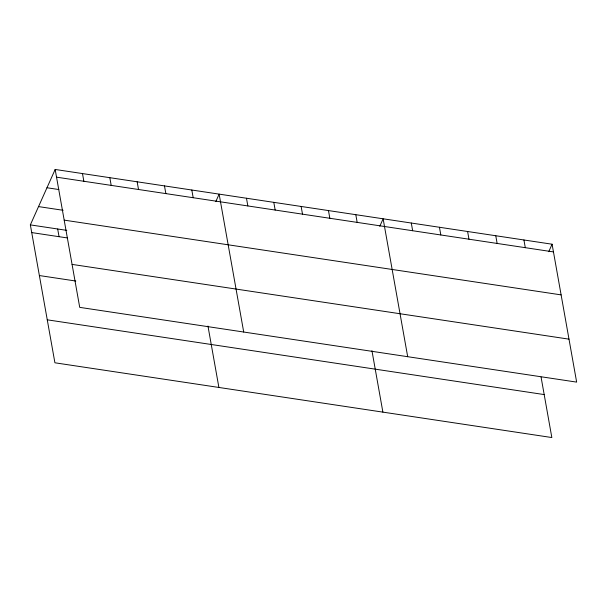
<?xml version="1.0" encoding="UTF-8"?>
<svg xmlns="http://www.w3.org/2000/svg" width="607" height="607" viewBox="0 0 607 607"><rect width="100%" height="100%" fill="white"/><g stroke="black" fill="none" stroke-linecap="round" stroke-linejoin="round"><path stroke-width="0.91" d="M541.065 377.046L551.839 437.541L54.911 362.789L30.35 224.886L55.161 169.459L552.089 244.211L576.65 382.114L79.722 307.362L55.161 169.459M215.796 201.615L219.142 194.134L243.71 332.029M379.785 226.282L383.131 218.801L407.692 356.704M548.736 251.7L552.089 244.211M56.527 177.161L553.455 251.913M46.974 187.753L58.811 189.536M38.537 206.592L63.136 210.295M64.183 220.129L561.111 294.881M30.35 224.886L66.793 230.364M31.723 232.58L67.256 237.929M72.066 264.394L568.994 339.154M39.372 275.548L75.814 281.033M47.263 319.821L544.191 394.573M523.924 239.977L525.298 247.679M495.767 235.744L497.141 243.445M467.61 231.51L468.976 239.204M439.445 227.268L440.819 234.97M411.288 223.035L412.661 230.736M355.801 214.688L357.174 222.39M371.947 350.709L382.888 412.123M328.47 210.576L329.836 218.277M301.14 206.463L302.506 214.165M273.803 202.351L275.176 210.052M246.472 198.239L247.846 205.94M191.812 190.021L193.185 197.715M207.958 326.042L218.899 387.456M164.482 185.909L165.855 193.61M137.152 181.797L138.525 189.498M109.821 177.684L111.195 185.385M82.491 173.572L83.857 181.273M57.68 228.998L59.054 236.692"/></g></svg>
